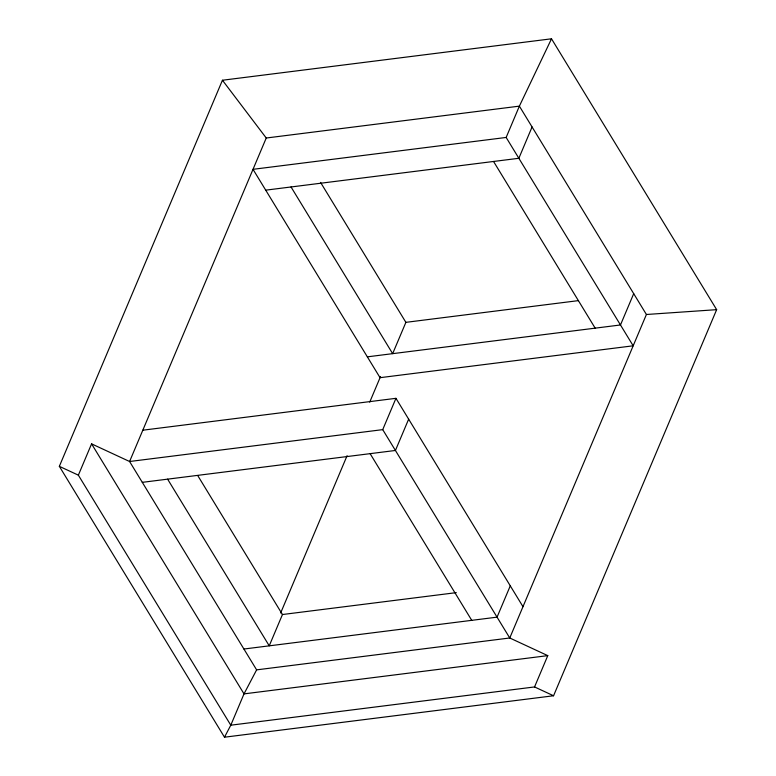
<?xml version="1.0" encoding="UTF-8"?>
<svg xmlns="http://www.w3.org/2000/svg" width="776" height="776" viewBox="0 0 776 776"><rect width="100%" height="100%" fill="white"/><g stroke="black" fill="none" stroke-linecap="round" stroke-linejoin="round"><path stroke-width="1.16" d="M59.345 466.337L222.44 80.238L551.513 38.8L716.655 309.663L553.56 695.762L224.487 737.2L59.345 466.337L78.357 475.164L230.792 725.191L224.487 737.2M78.357 475.164L91.578 443.853L129.592 461.507L382.723 429.632L395.954 398.321L142.823 430.195M551.513 38.8L519.377 106.137L266.246 138.012L129.592 461.507L256.623 669.863L244.013 693.88L230.792 725.191L534.548 686.944L553.56 695.762M280.66 612.972L347.095 455.687M369.715 402.143L380.55 376.486M506.156 137.449L253.015 169.323L380.046 377.679L633.177 345.805L506.156 137.449L519.377 106.137L646.408 314.493L509.754 637.988L256.623 669.863M408.651 419.156L395.43 450.468L142.299 482.342M532.074 126.973L518.853 158.285L265.722 190.159M510.278 585.841L497.057 617.153L243.926 649.027M633.701 293.658L620.48 324.969L367.349 356.844M534.548 686.944L547.778 655.633L509.754 637.988L382.723 429.632M405.761 322.36L578.518 300.613M282.338 614.543L456.298 592.641M547.778 655.633L244.013 693.88L91.578 443.853M646.408 314.493L716.655 309.663M222.44 80.238L266.246 138.012M493.546 161.466L595.163 328.151M320.566 182.418L405.887 322.35L392.656 353.652L291.039 186.968M395.954 398.321L522.985 606.677M370.113 453.65L471.74 620.334M197.773 475.63L282.454 614.534L269.233 645.836L167.606 479.151"/></g></svg>
